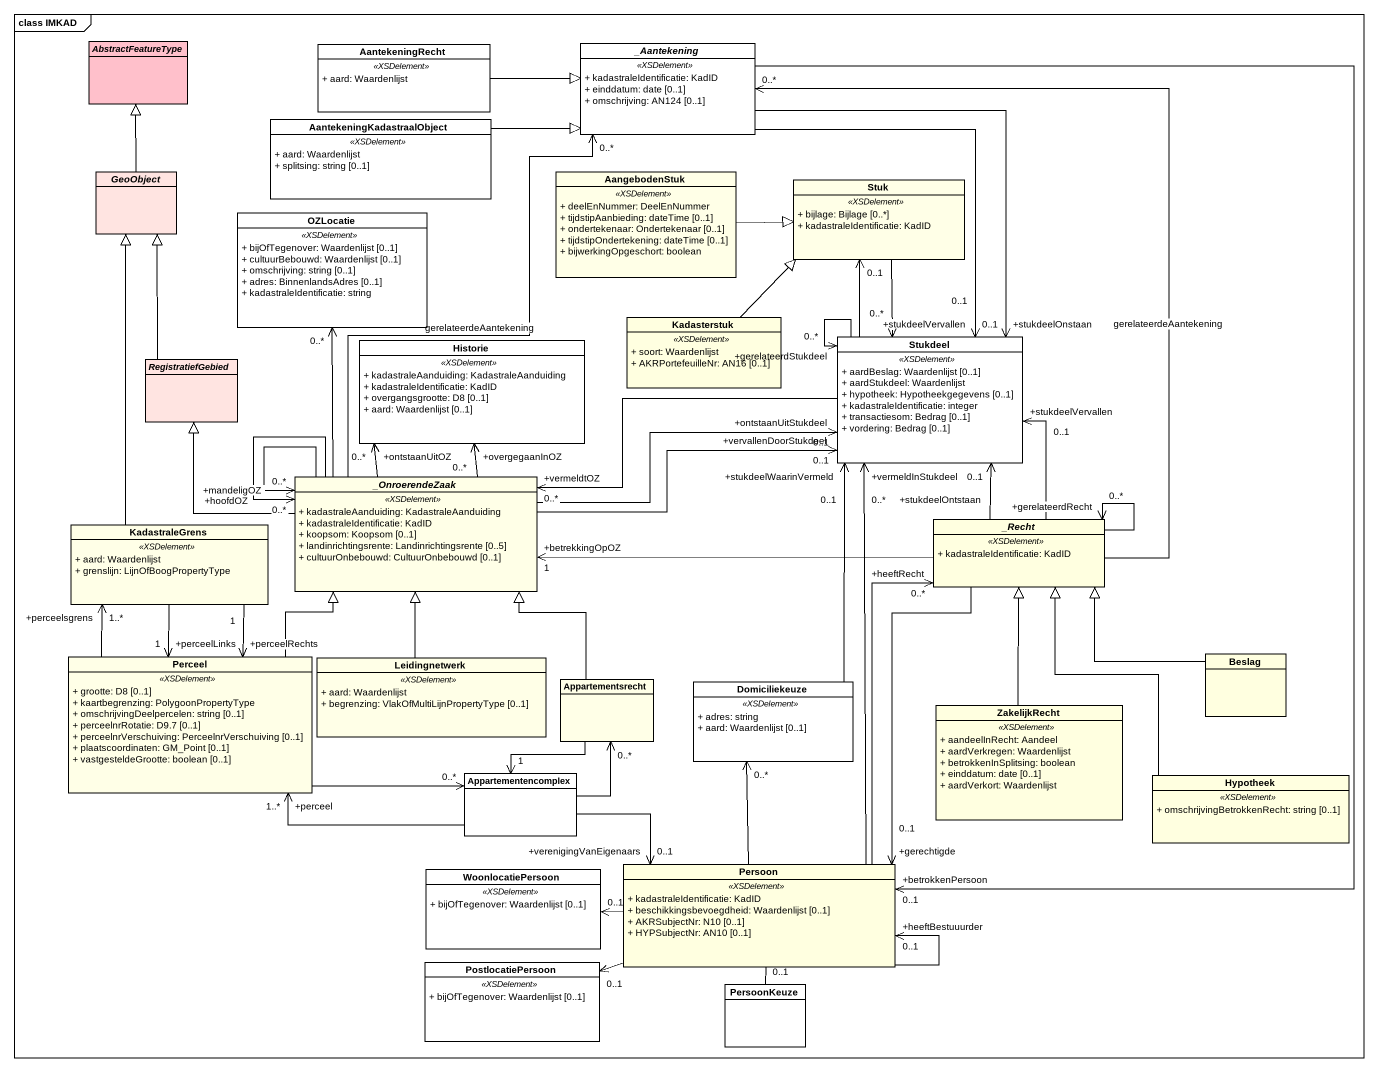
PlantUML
@startuml
mainframe class IMKAD
hide circle
hide empty members
skinparam classAttributeIconSize 0
abstract class AbstractFeatureType #FFC0CB
class AantekeningRecht {
  .. <<XSDelement>> ..
  + aard: Waardenlijst
}
abstract class "_Aantekening" as Aantekening {
  .. <<XSDelement>> ..
  + kadastraleIdentificatie: KadID
  + einddatum: date [0..1]
  + omschrijving: AN124 [0..1]
}
class AantekeningKadastraalObject {
  .. <<XSDelement>> ..
  + aard: Waardenlijst
  + splitsing: string [0..1]
}
abstract class GeoObject #FFE4E1
class AangebodenStuk #FFFFE7 {
  .. <<XSDelement>> ..
  + deelEnNummer: DeelEnNummer
  + tijdstipAanbieding: dateTime [0..1]
  + ondertekenaar: Ondertekenaar [0..1]
  + tijdstipOndertekening: dateTime [0..1]
  + bijwerkingOpgeschort: boolean
}
class OZLocatie {
  .. <<XSDelement>> ..
  + bijOfTegenover: Waardenlijst [0..1]
  + cultuurBebouwd: Waardenlijst [0..1]
  + omschrijving: string [0..1]
  + adres: BinnenlandsAdres [0..1]
  + kadastraleIdentificatie: string
}
class Stuk #FFFFE7 {
  .. <<XSDelement>> ..
  + bijlage: Bijlage [0..*]
  + kadastraleIdentificatie: KadID
}
class Kadasterstuk #FFFFE0 {
  .. <<XSDelement>> ..
  + soort: Waardenlijst
  + AKRPortefeuilleNr: AN16 [0..1]
}
class Stukdeel {
  .. <<XSDelement>> ..
  + aardBeslag: Waardenlijst [0..1]
  + aardStukdeel: Waardenlijst
  + hypotheek: Hypotheekgegevens [0..1]
  + kadastraleIdentificatie: integer
  + transactiesom: Bedrag [0..1]
  + vordering: Bedrag [0..1]
}
abstract class RegistratiefGebied #FFE4E1
class Historie {
  .. <<XSDelement>> ..
  + kadastraleAanduiding: KadastraleAanduiding
  + kadastraleIdentificatie: KadID
  + overgangsgrootte: D8 [0..1]
  + aard: Waardenlijst [0..1]
}
abstract class "_OnroerendeZaak" as OnroerendeZaak #FFFFE7 {
  .. <<XSDelement>> ..
  + kadastraleAanduiding: KadastraleAanduiding
  + kadastraleIdentificatie: KadID
  + koopsom: Koopsom [0..1]
  + landinrichtingsrente: Landinrichtingsrente [0..5]
  + cultuurOnbebouwd: CultuurOnbebouwd [0..1]
}
class KadastraleGrens #FFFFE7 {
  .. <<XSDelement>> ..
  + aard: Waardenlijst
  + grenslijn: LijnOfBoogPropertyType
}
abstract class "_Recht" as Recht #FFFFE0 {
  .. <<XSDelement>> ..
  + kadastraleIdentificatie: KadID
}
class Perceel #FFFFE7 {
  .. <<XSDelement>> ..
  + grootte: D8 [0..1]
  + kaartbegrenzing: PolygoonPropertyType
  + omschrijvingDeelpercelen: string [0..1]
  + perceelnrRotatie: D9.7 [0..1]
  + perceelnrVerschuiving: PerceelnrVerschuiving [0..1]
  + plaatscoordinaten: GM_Point [0..1]
  + vastgesteldeGrootte: boolean [0..1]
}
class Leidingnetwerk #FFFFE7 {
  .. <<XSDelement>> ..
  + aard: Waardenlijst
  + begrenzing: VlakOfMultiLijnPropertyType [0..1]
}
class Beslag #FFFFE0
class Appartementsrecht #FFFFE7
class Domiciliekeuze {
  .. <<XSDelement>> ..
  + adres: string
  + aard: Waardenlijst [0..1]
}
class ZakelijkRecht #FFFFE0 {
  .. <<XSDelement>> ..
  + aandeelInRecht: Aandeel
  + aardVerkregen: Waardenlijst
  + betrokkenInSplitsing: boolean
  + einddatum: date [0..1]
  + aardVerkort: Waardenlijst
}
class Appartementencomplex
class Hypotheek #FFFFE0 {
  .. <<XSDelement>> ..
  + omschrijvingBetrokkenRecht: string [0..1]
}
class Persoon #FFFFE0 {
  .. <<XSDelement>> ..
  + kadastraleIdentificatie: KadID
  + beschikkingsbevoegdheid: Waardenlijst [0..1]
  + AKRSubjectNr: N10 [0..1]
  + HYPSubjectNr: AN10 [0..1]
}
class WoonlocatiePersoon {
  .. <<XSDelement>> ..
  + bijOfTegenover: Waardenlijst [0..1]
}
class PostlocatiePersoon {
  .. <<XSDelement>> ..
  + bijOfTegenover: Waardenlijst [0..1]
}
class PersoonKeuze
AantekeningRecht -right-|> Aantekening
Aantekening --> "+stukdeelOnstaan\n0..1" Stukdeel
Aantekening --> "+stukdeelVervallen\n0..1" Stukdeel
Aantekening --> "+betrokkenPersoon\n0..1" Persoon
AantekeningKadastraalObject -right-|> Aantekening
GeoObject -up-|> AbstractFeatureType
AangebodenStuk -right-|> Stuk
Stuk --> "0..*" Stukdeel
Kadasterstuk -up-|> Stuk
Stukdeel -up-> "0..1" Stuk
Stukdeel --> "+gerelateerdStukdeel\n0..*" Stukdeel
Stukdeel -left-> "+vermeldtOZ\n0..*" OnroerendeZaak
RegistratiefGebied -up-|> GeoObject
OnroerendeZaak -up-> "0..*" Aantekening : gerelateerdeAantekening
OnroerendeZaak -up-> "0..*" OZLocatie
OnroerendeZaak -right-> "+vervallenDoorStukdeel\n0..1" Stukdeel
OnroerendeZaak -right-> "+ontstaanUitStukdeel\n0..1" Stukdeel
OnroerendeZaak -up-|> RegistratiefGebied
OnroerendeZaak -up-> "+ontstaanUitOZ\n0..*" Historie
OnroerendeZaak -up-> "+overgegaanInOZ\n0..*" Historie
OnroerendeZaak --> "+mandeligOZ\n0..*" OnroerendeZaak
OnroerendeZaak --> "+hoofdOZ\n0..*" OnroerendeZaak
KadastraleGrens -up-|> GeoObject
KadastraleGrens --> "+perceelLinks\n1" Perceel
KadastraleGrens --> "+perceelRechts\n1" Perceel
Recht -up-> "0..*" Aantekening : gerelateerdeAantekening
Recht -up-> "+stukdeelOntstaan\n0..1" Stukdeel
Recht -up-> "+stukdeelVervallen\n0..1" Stukdeel
Recht -left-> "+betrekkingOpOZ\n1" OnroerendeZaak
Recht --> "+gerelateerdRecht\n0..*" Recht
Recht --> "+gerechtigde\n0..1" Persoon
Perceel -up-|> OnroerendeZaak
Perceel -up-> "+perceelsgrens\n1..*" KadastraleGrens
Perceel -right-> "0..*" Appartementencomplex
Leidingnetwerk -up-|> OnroerendeZaak
Beslag -left-|> Recht
Appartementsrecht -up-|> OnroerendeZaak
Appartementsrecht --> "1" Appartementencomplex
Domiciliekeuze -up-> "+stukdeelWaarinVermeld\n0..1" Stukdeel
ZakelijkRecht -up-|> Recht
Appartementencomplex -left-> "+perceel\n1..*" Perceel
Appartementencomplex -up-> "0..*" Appartementsrecht
Appartementencomplex -right-> "+verenigingVanEigenaars\n0..1" Persoon
Hypotheek -up-|> Recht
Persoon -up-> "+vermeldInStukdeel\n0..*" Stukdeel
Persoon -up-> "+heeftRecht\n0..*" Recht
Persoon -up-> "0..*" Domiciliekeuze
Persoon --> "+heeftBestuuurder\n0..1" Persoon
Persoon -left-> "0..1" WoonlocatiePersoon
Persoon -left-> "0..1" PostlocatiePersoon
Persoon -- "0..1" PersoonKeuze
@enduml
